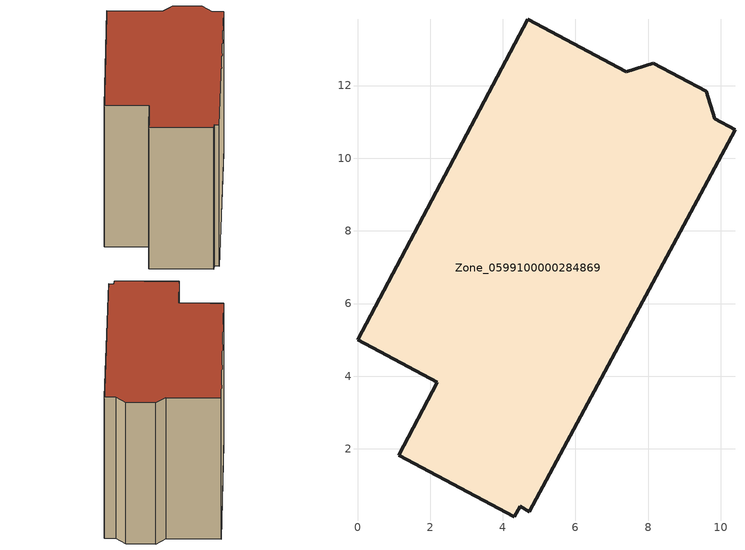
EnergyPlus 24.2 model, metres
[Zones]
Zone_0599100000284869
 floor ground (C_G): 9.83,11.09 10.39,10.79 4.72,0.27 4.48,0.42 4.32,0.14 1.14,1.83 2.2,3.83 0,5 4.68,13.82 7.4,12.38 8.14,12.61 9.6,11.84 z0
 wall outside (C_F): 10.39,10.79 9.83,11.09 9.6,11.84 8.14,12.61 7.4,12.38 4.68,13.82 0,5 2.2,3.83 1.14,1.83 4.32,0.14 4.48,0.42 4.72,0.27 10.39,10.79 z0:9.19
 roof outside (C_R): 4.48,0.42 4.72,0.27 10.39,10.79 9.83,11.09 9.6,11.84 8.14,12.61 7.4,12.38 4.68,13.82 0,5 2.2,3.83 1.14,1.83 4.32,0.14 z9.19
[BUILDING]
Pand.0599100000284869: North Axis=0; Terrain=City; Loads Convergence Tolerance Value=0.04; Temperature Convergence Tolerance Value=0.4; Solar Distribution=FullExterior; Maximum Number of Warmup Days=25; Minimum Number of Warmup Days=1
[Site:Location]
Rotterdam.The.Hague.AP_ZH_NLD Design_Conditions: Latitude=51.96; Longitude=4.45; Time Zone=1; Elevation=-4.5
[SITE:GROUNDTEMPERATURE:BUILDINGSURFACE]
18, 18, 18, 18, 18, 18, 18, 18, 18, 18, 18, 18
[MATERIAL] Thermal Absorptance=0.9; Solar Absorptance=0.7; Visible Absorptance=0.7
Name | Roughness | Thickness | Conductivity | Density | Specific Heat
G.TI.1946 | MediumSmooth | 0.15 | 1 | 540 | 1210
F.TI.1946 | Rough | 0.3 | 0.857143 | 1920 | 840
R.TI.1946 | MediumRough | 0.2 | 0.1 | 1500 | 1000
[CONSTRUCTION]
C_G: G.TI.1946
C_F: F.TI.1946
C_R: R.TI.1946
[ZONE]
Zone_0599100000284869: Type=1; Multiplier=1; Ceiling Height=Autocalculate; Volume=Autocalculate; Floor Area=autocalculate; Part of Total Floor Area=Yes
[ZONEINFILTRATION:DESIGNFLOWRATE]
Infil_Zone_0599100000284869: Zone or ZoneList or Space or SpaceList=Zone_0599100000284869; Schedule=AlwaysOn; Design Flow Rate Calculation Method=Flow/Area; Flow Rate per Floor Area=0.003; Constant Term Coefficient=1; Temperature Term Coefficient=0; Velocity Term Coefficient=0; Velocity Squared Term Coefficient=0
[HVACTEMPLATE:ZONE:IDEALLOADSAIRSYSTEM]
Zone_0599100000284869: Maximum Heating Supply Air Temperature=50; Minimum Cooling Supply Air Temperature=13; Maximum Heating Supply Air Humidity Ratio=0.0156; Minimum Cooling Supply Air Humidity Ratio=0.0077; Heating Limit=NoLimit; Cooling Limit=NoLimit; Dehumidification Control Type=ConstantSensibleHeatRatio; Cooling Sensible Heat Ratio=0.7; Dehumidification Setpoint=60; Humidification Control Type=None; Humidification Setpoint=30; Outdoor Air Method=None; Outdoor Air Flow Rate per Person=0.00944; Outdoor Air Flow Rate per Zone Floor Area=0; Outdoor Air Flow Rate per Zone=0; Demand Controlled Ventilation Type=None; Outdoor Air Economizer Type=NoEconomizer; Heat Recovery Type=None; Sensible Heat Recovery Effectiveness=0.7; Latent Heat Recovery Effectiveness=0.65
[ZONECONTROL:THERMOSTAT]
ThermostatControl_Zone_0599100000284869: Zone or ZoneList=Zone_0599100000284869; Control Type Schedule=DualSetpointControlType; Control 1=Thermostat_Zone_0599100000284869; Temperature Difference Between Cutout And Setpoint=0
[THERMOSTATSETPOINT:DUALSETPOINT]
Thermostat_Zone_0599100000284869: Heating Setpoint Temperature Schedule=HeatingSetpoint_Zone_0599100000284869; Cooling Setpoint Temperature Schedule=CoolingSetpoint_Zone_0599100000284869
[SCHEDULE:COMPACT]
HeatingSetpoint_Zone_0599100000284869: Through: 12/31, For: AllDays, Until: 24:00, 21
CoolingSetpoint_Zone_0599100000284869: Through: 12/31, For: AllDays, Until: 24:00, 24
DualSetpointControlType: Through: 12/31, For: AllDays, Until: 24:00, 4
AlwaysOn: Through: 12/31, For: AllDays, Until: 24:00, 1
